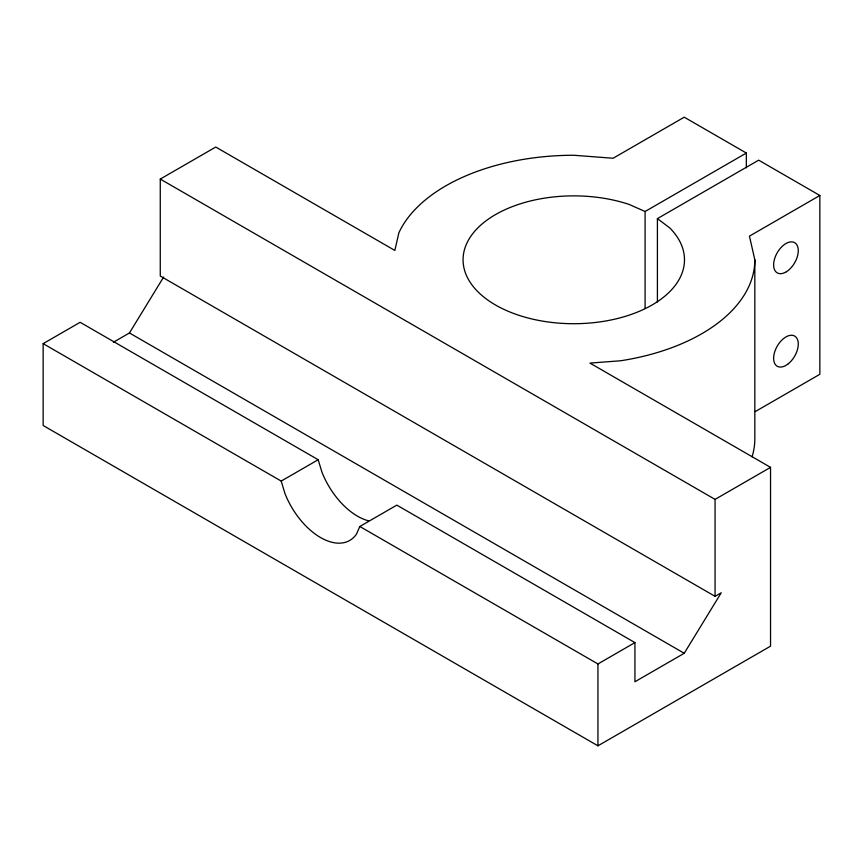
<?xml version="1.0" encoding="UTF-8"?>
<svg xmlns="http://www.w3.org/2000/svg" width="863" height="863" viewBox="0 0 863 863"><rect width="100%" height="100%" fill="white"/><g stroke="black" fill="none" stroke-linecap="round" stroke-linejoin="round"><path stroke-width="1.29" d="M746.344 167.832L746.344 153.042L684.23 117.185L613.108 158.253L573.776 155.264A181.057 104.531 0 0 0 398.889 232.74L394.844 250.443L215.75 147.044L160.27 179.073L160.27 276.031L715.071 596.333L721.231 592.773L684.24 653.28L634.931 681.748L634.931 642.601L396.818 505.125L359.828 526.484L356.473 534.111A58.404 33.722 60 0 1 284.941 493.474L281.198 481.079L43.15 343.647L43.15 425.502L597.94 745.815L770.54 646.16L770.54 467.358L589.968 363.096L620.637 360.766A181.057 104.531 0 0 0 754.834 259.795L749.44 236.138L819.85 195.48L819.85 374.294L755.211 411.608M113.398 342.244L129.45 332.967L163.646 277.034M43.15 343.647L80.14 322.298L318.177 459.731L321.931 472.115A58.404 33.722 60 0 0 368.544 520.821M819.85 195.48L758.674 160.162L657.412 218.619L669.656 227.832A110.712 63.916 0 0 1 593 322.74A110.712 63.916 0 0 1 464.747 248.695A110.712 63.916 0 0 1 629.138 204.434L645.093 211.5L746.344 153.042M281.198 481.079L318.177 459.731M160.27 179.073L715.071 499.386L770.54 467.358M359.828 526.484L597.94 663.96L634.931 642.601M129.45 332.967L684.24 653.28M754.834 259.795L754.834 438.598A181.057 104.531 0 0 1 752.083 456.775M715.071 499.386L715.071 596.333M657.412 218.619L657.412 301.974M645.093 211.5L645.093 308.307M597.94 663.96L597.94 745.815M786.355 271.759A17.433 10.065 -60 0 0 796.409 244.207A17.433 10.065 -60 0 0 775.071 257.336A17.433 10.065 -60 0 0 786.355 271.759M788.361 363.722A17.433 10.065 -60 0 0 795.211 336.419A17.433 10.065 -60 0 0 774.273 353.334A17.433 10.065 -60 0 0 788.361 363.722"/></g></svg>
